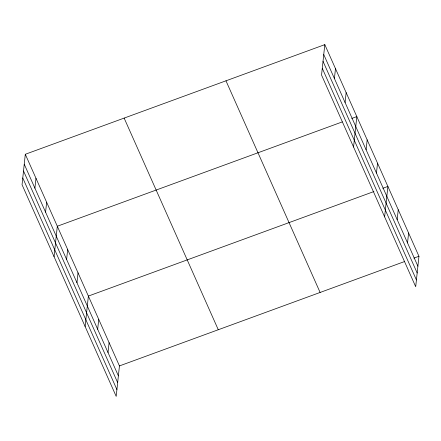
<?xml version="1.0" encoding="UTF-8"?>
<svg xmlns="http://www.w3.org/2000/svg" width="441" height="441" viewBox="0 0 441 441"><rect width="100%" height="100%" fill="white"/><g stroke="black" fill="none" stroke-linecap="round" stroke-linejoin="round"><path stroke-width="0.66" d="M25.302 154.278L22.05 184.729L116.192 396.371L119.445 365.92L25.302 154.278L324.808 44.629L418.95 256.271L415.698 286.722L321.555 75.08L324.808 44.629M34.911 188.191L35.975 178.263M45.583 212.176L46.641 202.248M54.056 256.69L57.313 226.239L342.244 121.92M66.608 259.44L67.666 249.518M76.96 282.725L78.024 272.797M85.124 326.527L88.376 296.076L373.946 191.532M97.67 329.284L98.734 319.361M108.028 352.563L109.087 342.64M334.416 78.542L335.48 68.614M345.088 102.527L346.146 92.599M353.561 147.04L356.819 116.589L351.747 118.442M366.113 149.791L367.171 139.869M376.465 173.076L377.529 163.148M384.629 216.878L387.882 186.427L382.816 188.285M397.181 219.635L398.24 209.712M407.534 242.914L408.592 232.991M119.445 365.92L404.38 261.607M413.884 258.128L418.95 256.271M323.749 54.552L417.892 266.199M323.027 61.327L417.164 272.968M322.277 68.305L416.42 279.947M225.974 80.813L320.111 292.455M124.141 118.094L218.278 329.736M24.244 164.201L118.381 375.848M23.522 170.976L117.659 382.617M22.772 177.955L116.915 389.596"/></g></svg>
